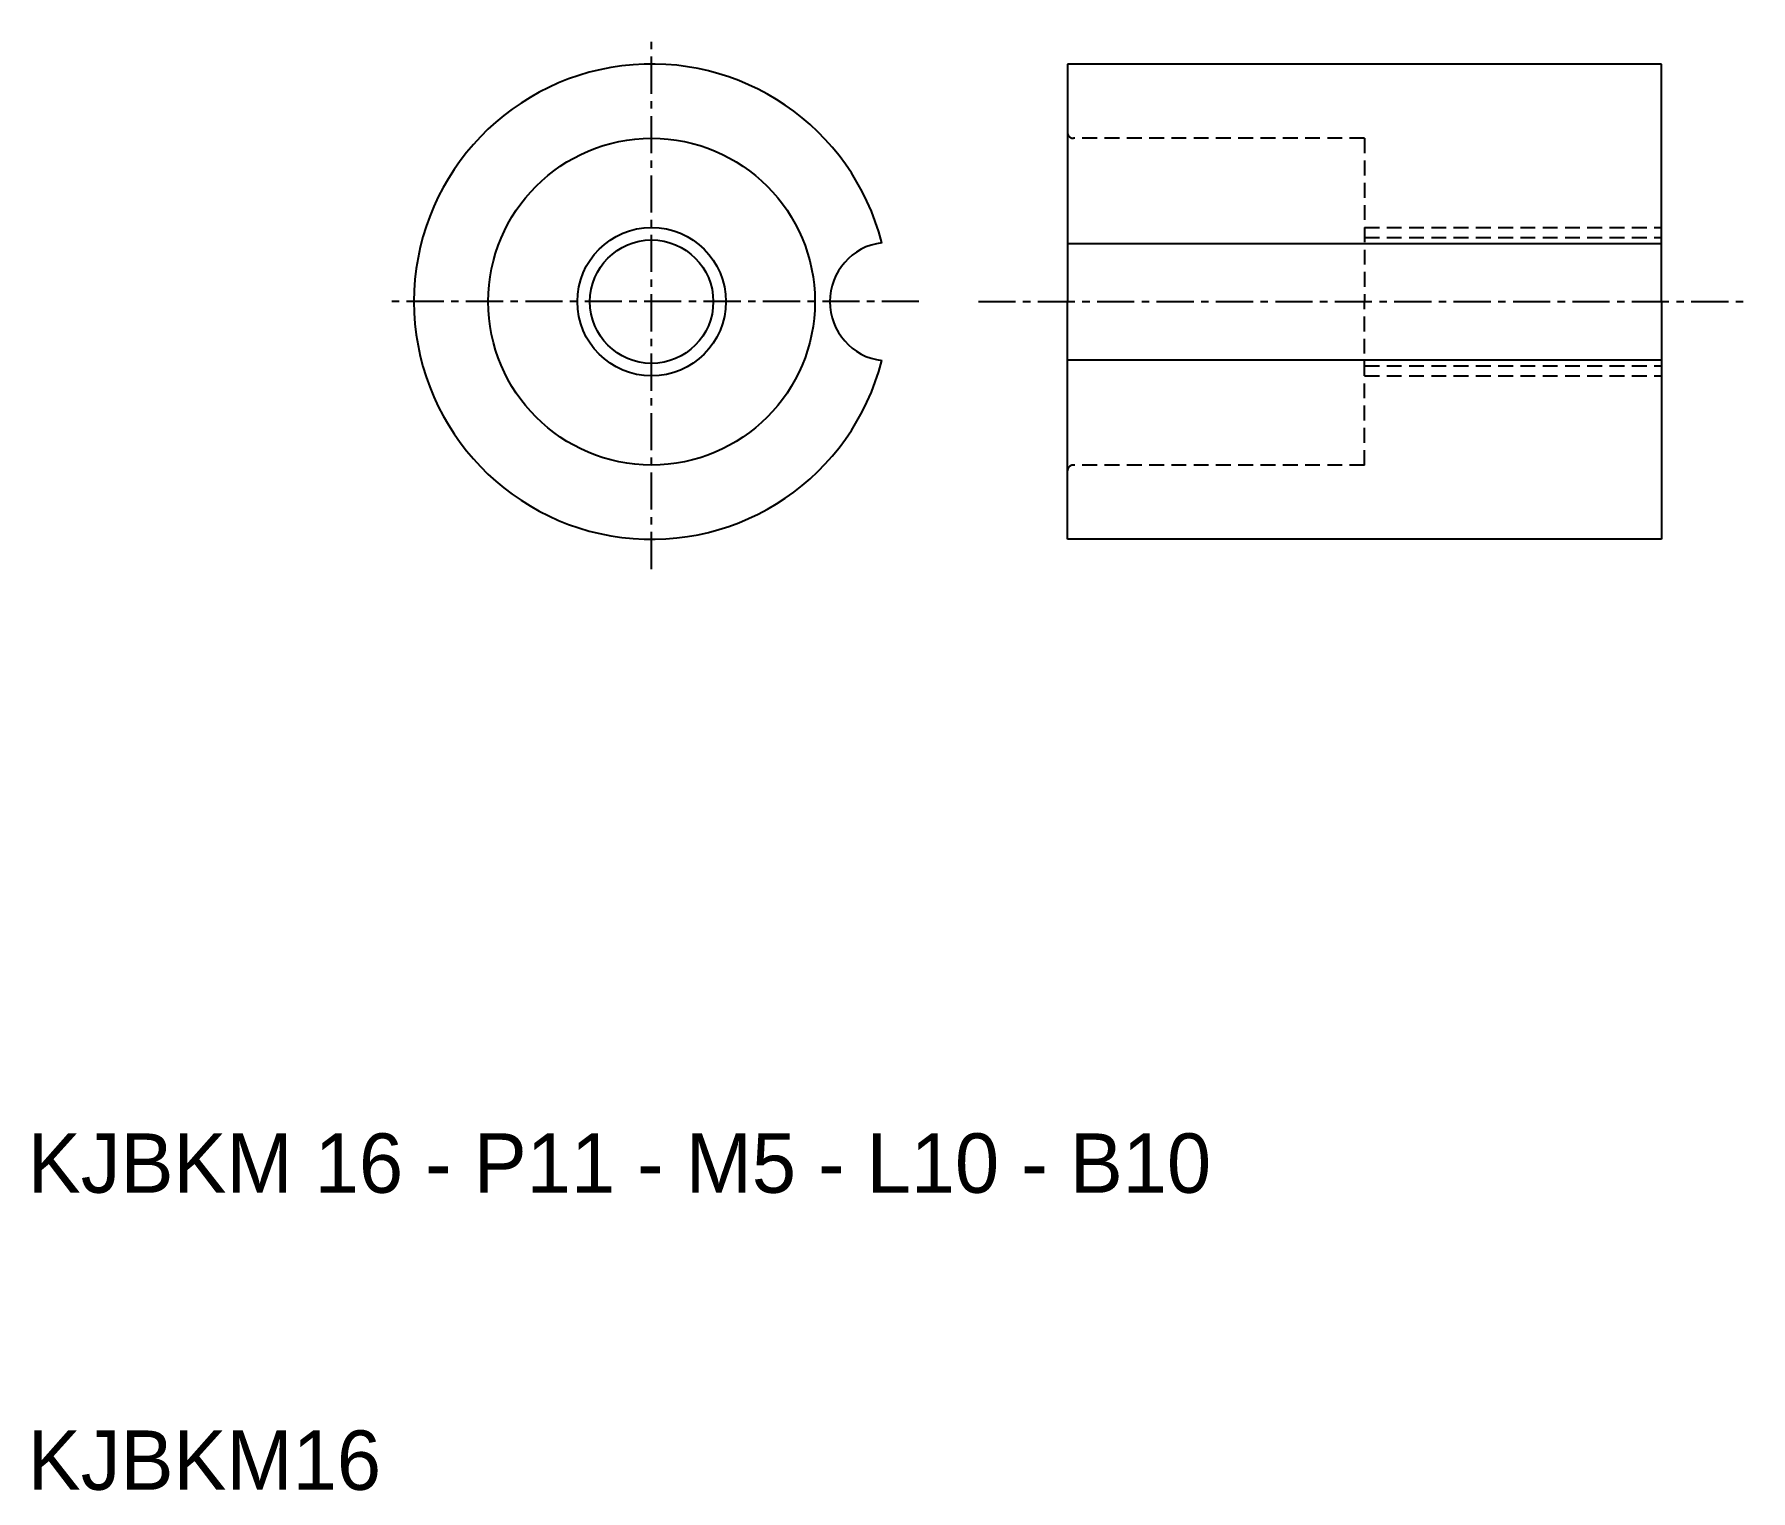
# Model space of a CAD drawing. Extents: x 10.2 to 68, y 10 to 59.
import ezdxf

# ---------------------------------------------------------------- set-up
doc = ezdxf.new("R2010")
doc.units = 0
doc.linetypes.add('CENTER', pattern=[2, 1.25, -0.25, 0.25, -0.25])
doc.linetypes.add('DASHED', pattern=[0.75, 0.5, -0.25])
doc.layers.get('0').update_dxf_attribs({"linetype": 'CONTINUOUS'})
doc.layers.add('CENTER', color=1, linetype='CENTER')

msp = doc.modelspace()

# ---------------------------------------------------------------- linework, layer by layer
for p, q in [((45, 58), (45, 58)), ((45, 42), (45, 42))]:
    msp.add_line(p, q)
at = {"color": 7, "linetype": 'CONTINUOUS'}
for p, q in [((65, 58), (45, 58)), ((45, 58), (45, 50)), ((65, 50), (65, 58)), ((45, 51.96), (65, 51.96)), ((45, 42), (45, 50)), ((65, 50), (65, 42)), ((45, 48.04), (65, 48.04)), ((65, 42), (45, 42))]:
    msp.add_line(p, q, dxfattribs=at)
at = {"color": 3, "linetype": 'DASHED'}
for p, q in [((55, 55.5), (45.2, 55.5)), ((55, 55.5), (55, 50)), ((55, 52.5), (65, 52.5)), ((55, 52.162), (65, 52.162)), ((55, 44.5), (55, 50)), ((55, 47.838), (65, 47.838)), ((55, 47.5), (65, 47.5)), ((55, 44.5), (45.2, 44.5))]:
    msp.add_line(p, q, dxfattribs=at)
at = {"color": 7, "linetype": 'CONTINUOUS'}
for radius in [5.5, 2.077]:
    msp.add_circle((31, 50), radius, dxfattribs=at)
at = {"color": 3, "linetype": 'CONTINUOUS'}
msp.add_circle((31, 50), 2.5, dxfattribs=at)
at = {"color": 7, "linetype": 'CONTINUOUS'}
for centre, radius, start, end in [((31, 50), 8, 14.36151, 345.63849), ((39, 50), 2, 97.18076, 262.81924)]:
    msp.add_arc(centre, radius, start, end, dxfattribs=at)
at = {"color": 3, "linetype": 'DASHED'}
for centre, start, end in [((45.2, 55.7), 180, 270), ((45.2, 44.3), 90, 180)]:
    msp.add_arc(centre, 0.2, start, end, dxfattribs=at)
at = {"layer": 'CENTER', "color": 1, "linetype": 'CENTER'}
for p, q in [((31, 41), (31, 59)), ((40, 50), (22, 50)), ((42, 50), (68, 50))]:
    msp.add_line(p, q, dxfattribs=at)

# ---------------------------------------------------------------- texts
at = {"color": 7, "linetype": 'CONTINUOUS'}
for s, p in [('KJBKM 16 - P11 - M5 - L10 - B10', (10, 20)), ('KJBKM16', (10, 10))]:
    msp.add_text(s, height=2, dxfattribs=at).set_placement(p)

doc.saveas('drawing.dxf')
